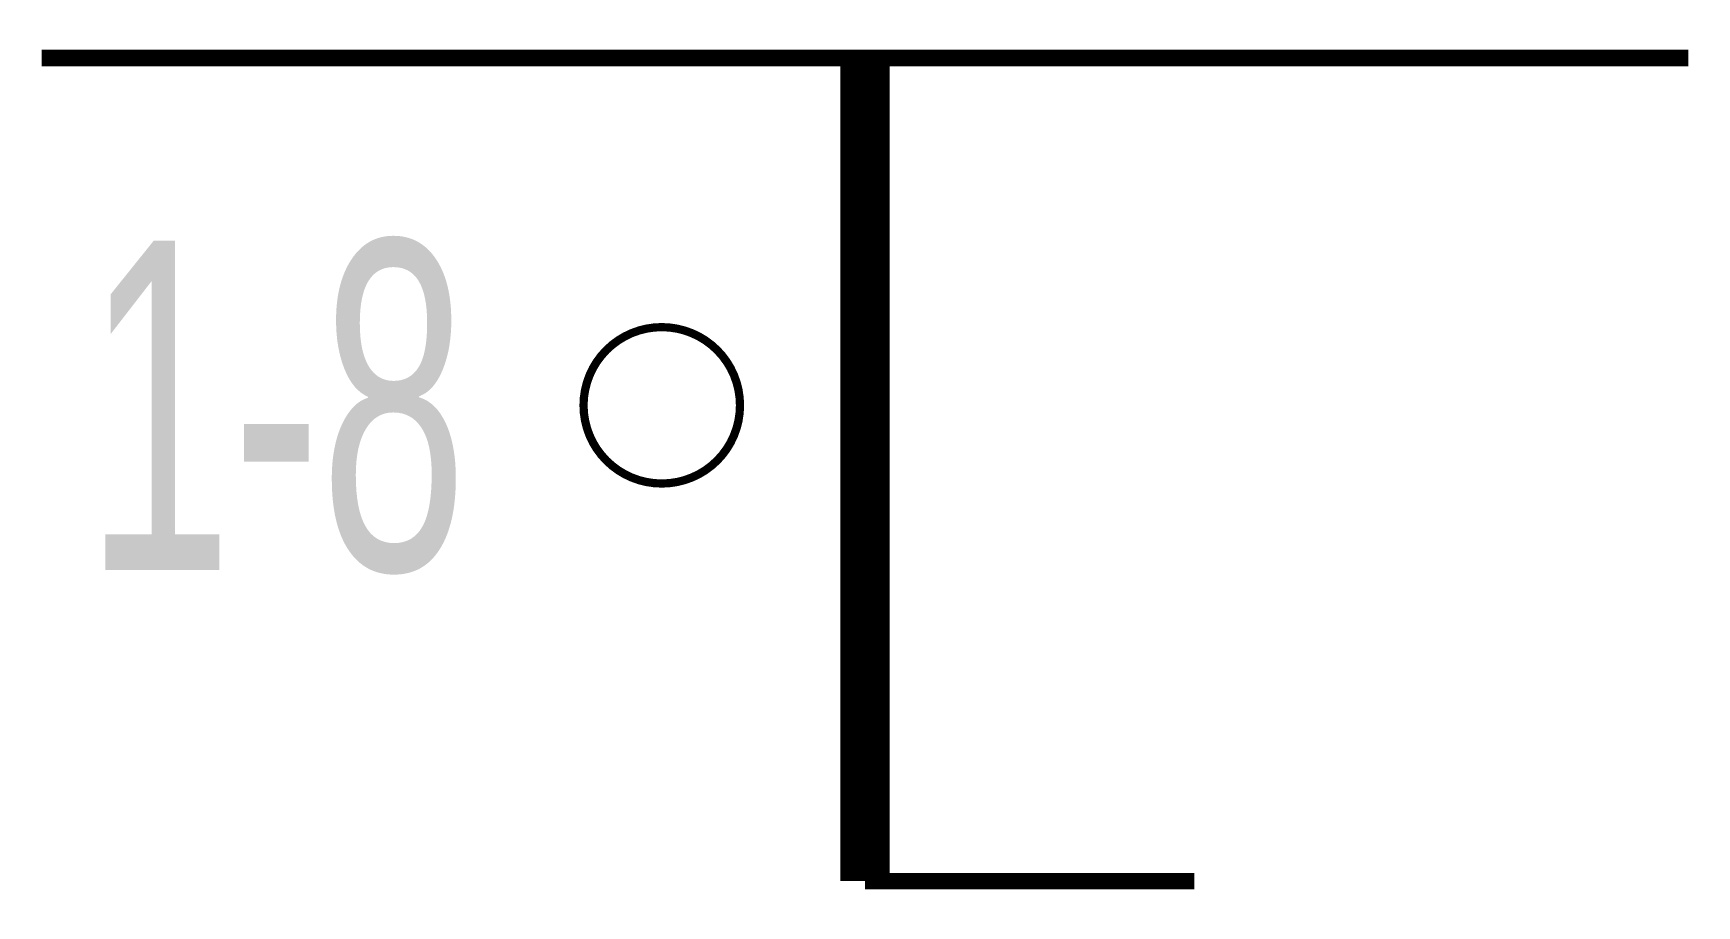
# Model space of a CAD drawing. Extents: x 3 to 13.1, y 1 to 6.3.
import ezdxf

# ---------------------------------------------------------------- set-up
doc = ezdxf.new("R2010")
doc.units = 0
doc.header["$MEASUREMENT"] = 0
doc.layers.get('0').update_dxf_attribs({"linetype": 'CONTINUOUS'})
doc.styles.add('LZ_FONTS_FS', font='hxm.ttf', dxfattribs={"width": 0.7})

msp = doc.modelspace()

# ---------------------------------------------------------------- linework, layer by layer
msp.add_lwpolyline([(8.053, 6.199, 0.3, 0.3, 0), (8.053, 1.199, 0.1, 0.1, 0), (8.053, 1.199, 0.1, 0.1, 0)], format="xyseb")
at = {"const_width": 0.1}
for points in [[(3.053, 6.199), (13.053, 6.199)], [(8.053, 1.199), (10.053, 1.199)]]:
    msp.add_lwpolyline(points, dxfattribs=at)
at = {"const_width": 0.05}
msp.add_lwpolyline([(6.344, 4.089, 1), (7.294, 4.089, 1)], format="xyb", close=True, dxfattribs=at)

# ---------------------------------------------------------------- texts
at = {"style": 'LZ_FONTS_FS', "width": 0.6}
msp.add_text('1-8', height=2, dxfattribs=at).set_placement((3.319, 3.089))

doc.saveas('drawing.dxf')
